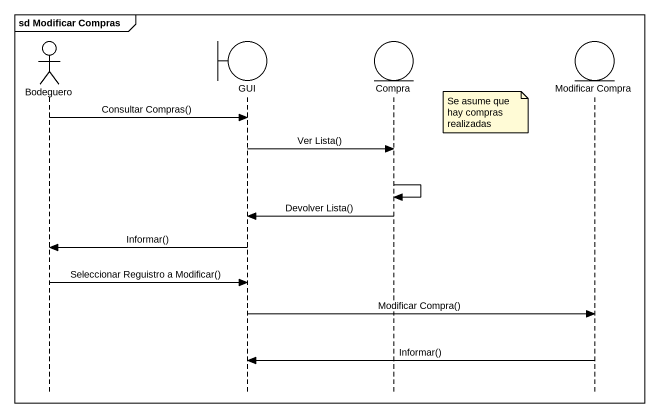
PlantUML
@startuml
mainframe sd Modificar Compras
hide footbox
actor Bodeguero
boundary GUI
entity Compra
entity "Modificar Compra" as Modificar_Compra

note right of Compra : Se asume que hay compras realizadas
Bodeguero -> GUI : Consultar Compras()
GUI -> Compra : Ver Lista()
Compra -> Compra
Compra -> GUI : Devolver Lista()
GUI -> Bodeguero : Informar()
Bodeguero -> GUI : Seleccionar Reguistro a Modificar()
GUI -> Modificar_Compra : Modificar Compra()
Modificar_Compra -> GUI : Informar()
@enduml
